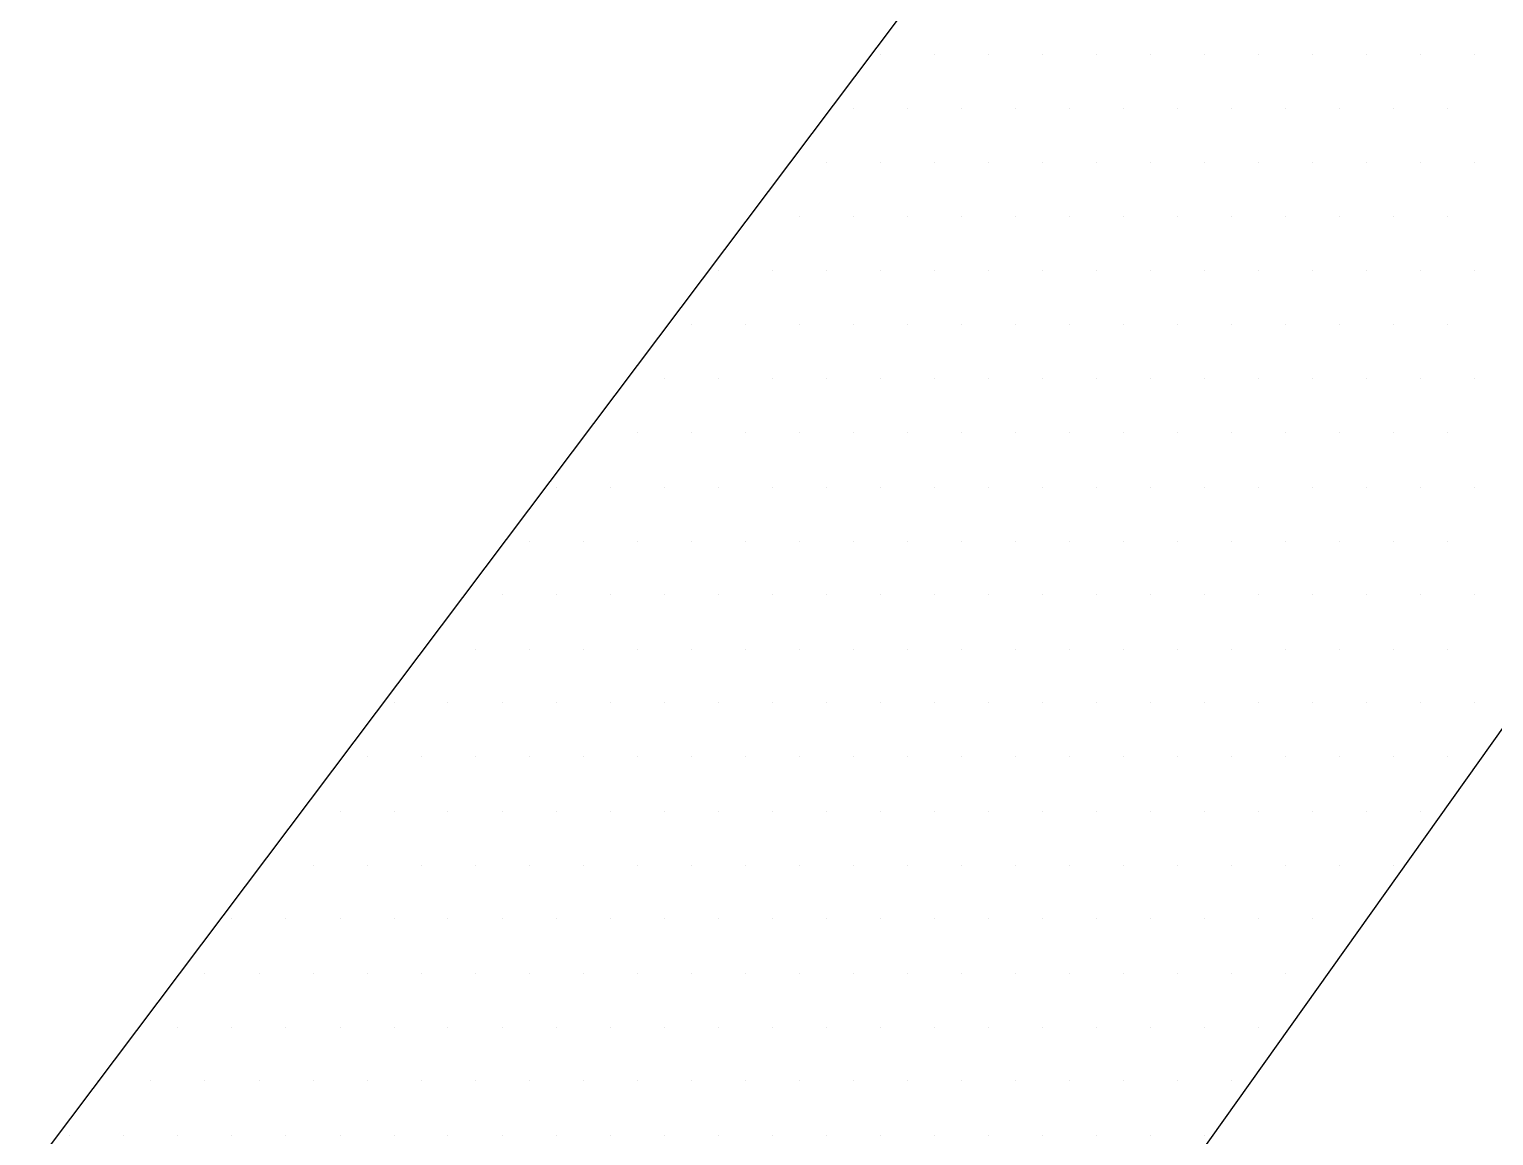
# Paper-space layout 'Layout1' of a CAD drawing. Extents: x -43 to 2298, y -18 to 768.
# Drawn here: x 374.303 to 376.788, y 422.07 to 423.948 of the extents above; entities that cross this region are included whole.
import ezdxf

# ---------------------------------------------------------------- set-up
doc = ezdxf.new("R2010")
doc.units = 0
doc.header["$LTSCALE"] = 2
doc.linetypes.add('CACHEX2', pattern=[0.75, 0.5, -0.25])
doc.layers.add('CARTOUCHE', color=7, linetype='Continuous')
doc.layers.add('LOGO', color=7, linetype='Continuous')

# ---------------------------------------------------------------- blocks, each defined once
blk = doc.blocks.new('A$C715108E3')
at = {"layer": 'LOGO', "color": 131}
for p, q in [((4.2745, -8.6529), (4.2745, -8.6529)), ((4.2906, -8.6529), (4.2906, -8.6529)), ((4.3827, -8.6529), (4.3827, -8.6529)), ((4.4739, -8.6529), (4.4739, -8.6529)), ((4.5659, -8.6529), (4.5659, -8.6529)), ((4.658, -8.6529), (4.658, -8.6529)), ((4.7492, -8.6529), (4.7492, -8.6529)), ((4.8413, -8.6529), (4.8413, -8.6529)), ((4.9329, -8.6529), (4.9329, -8.6529)), ((5.0242, -8.6529), (5.0242, -8.6529)), ((5.1164, -8.6529), (5.1164, -8.6529)), ((5.208, -8.6529), (5.208, -8.6529)), ((5.2993, -8.6529), (5.2993, -8.6529)), ((4.2054, -8.7443), (4.2054, -8.7443)), ((4.2445, -8.7443), (4.2445, -8.7443)), ((4.3364, -8.7443), (4.3364, -8.7443)), ((4.4282, -8.7443), (4.4282, -8.7443)), ((4.5202, -8.7443), (4.5202, -8.7443)), ((4.6115, -8.7443), (4.6115, -8.7443)), ((4.7035, -8.7443), (4.7035, -8.7443)), ((4.7952, -8.7443), (4.7952, -8.7443)), ((4.8868, -8.7443), (4.8868, -8.7443)), ((4.9788, -8.7443), (4.9788, -8.7443)), ((5.0705, -8.7443), (5.0705, -8.7443)), ((5.1621, -8.7443), (5.1621, -8.7443)), ((5.2538, -8.7443), (5.2538, -8.7443)), ((4.1362, -8.8356), (4.1362, -8.8356)), ((4.1988, -8.8356), (4.1988, -8.8356)), ((4.2906, -8.8356), (4.2906, -8.8356)), ((4.3827, -8.8356), (4.3827, -8.8356)), ((4.4739, -8.8356), (4.4739, -8.8356)), ((4.5659, -8.8356), (4.5659, -8.8356)), ((4.658, -8.8356), (4.658, -8.8356)), ((4.7492, -8.8356), (4.7492, -8.8356)), ((4.8413, -8.8356), (4.8413, -8.8356)), ((4.9329, -8.8356), (4.9329, -8.8356)), ((5.0242, -8.8356), (5.0242, -8.8356)), ((5.1164, -8.8356), (5.1164, -8.8356)), ((5.208, -8.8356), (5.208, -8.8356)), ((5.2993, -8.8356), (5.2993, -8.8356)), ((4.0672, -8.928), (4.0672, -8.928)), ((4.1531, -8.928), (4.1531, -8.928)), ((4.2445, -8.928), (4.2445, -8.928)), ((4.3364, -8.928), (4.3364, -8.928)), ((4.4282, -8.928), (4.4282, -8.928)), ((4.5202, -8.928), (4.5202, -8.928)), ((4.6115, -8.928), (4.6115, -8.928)), ((4.7035, -8.928), (4.7035, -8.928)), ((4.7952, -8.928), (4.7952, -8.928)), ((4.8868, -8.928), (4.8868, -8.928)), ((4.9788, -8.928), (4.9788, -8.928)), ((5.0705, -8.928), (5.0705, -8.928)), ((5.1621, -8.928), (5.1621, -8.928)), ((5.2538, -8.928), (5.2538, -8.928)), ((3.9983, -9.0196), (3.9983, -9.0196)), ((4.0155, -9.0196), (4.0155, -9.0196)), ((4.107, -9.0196), (4.107, -9.0196)), ((4.1988, -9.0196), (4.1988, -9.0196)), ((4.2906, -9.0196), (4.2906, -9.0196)), ((4.3827, -9.0196), (4.3827, -9.0196)), ((4.4739, -9.0196), (4.4739, -9.0196)), ((4.5659, -9.0196), (4.5659, -9.0196)), ((4.658, -9.0196), (4.658, -9.0196)), ((4.7492, -9.0196), (4.7492, -9.0196)), ((4.8413, -9.0196), (4.8413, -9.0196)), ((4.9329, -9.0196), (4.9329, -9.0196)), ((5.0242, -9.0196), (5.0242, -9.0196)), ((5.1164, -9.0196), (5.1164, -9.0196)), ((5.208, -9.0196), (5.208, -9.0196)), ((5.2993, -9.0196), (5.2993, -9.0196)), ((3.9289, -9.1109), (3.9289, -9.1109)), ((3.9694, -9.1109), (3.9694, -9.1109)), ((4.0612, -9.1109), (4.0612, -9.1109)), ((4.1531, -9.1109), (4.1531, -9.1109)), ((4.2445, -9.1109), (4.2445, -9.1109)), ((4.3364, -9.1109), (4.3364, -9.1109)), ((4.4282, -9.1109), (4.4282, -9.1109)), ((4.5202, -9.1109), (4.5202, -9.1109)), ((4.6115, -9.1109), (4.6115, -9.1109)), ((4.7035, -9.1109), (4.7035, -9.1109)), ((4.7952, -9.1109), (4.7952, -9.1109)), ((4.8868, -9.1109), (4.8868, -9.1109)), ((4.9788, -9.1109), (4.9788, -9.1109)), ((5.0705, -9.1109), (5.0705, -9.1109)), ((5.1621, -9.1109), (5.1621, -9.1109)), ((5.2538, -9.1109), (5.2538, -9.1109)), ((3.86, -9.2033), (3.86, -9.2033)), ((3.9237, -9.2033), (3.9237, -9.2033)), ((4.0155, -9.2033), (4.0155, -9.2033)), ((4.107, -9.2033), (4.107, -9.2033)), ((4.1988, -9.2033), (4.1988, -9.2033)), ((4.2906, -9.2033), (4.2906, -9.2033)), ((4.3827, -9.2033), (4.3827, -9.2033)), ((4.4739, -9.2033), (4.4739, -9.2033)), ((4.5659, -9.2033), (4.5659, -9.2033)), ((4.658, -9.2033), (4.658, -9.2033)), ((4.7492, -9.2033), (4.7492, -9.2033)), ((4.8413, -9.2033), (4.8413, -9.2033)), ((4.9329, -9.2033), (4.9329, -9.2033)), ((5.0242, -9.2033), (5.0242, -9.2033)), ((5.1164, -9.2033), (5.1164, -9.2033)), ((5.208, -9.2033), (5.208, -9.2033)), ((5.2993, -9.2033), (5.2993, -9.2033)), ((3.791, -9.2946), (3.791, -9.2946)), ((3.878, -9.2946), (3.878, -9.2946)), ((3.9694, -9.2946), (3.9694, -9.2946)), ((4.0612, -9.2946), (4.0612, -9.2946)), ((4.1531, -9.2946), (4.1531, -9.2946)), ((4.2445, -9.2946), (4.2445, -9.2946)), ((4.3364, -9.2946), (4.3364, -9.2946)), ((4.4282, -9.2946), (4.4282, -9.2946)), ((4.5202, -9.2946), (4.5202, -9.2946)), ((4.6115, -9.2946), (4.6115, -9.2946)), ((4.7035, -9.2946), (4.7035, -9.2946)), ((4.7952, -9.2946), (4.7952, -9.2946)), ((4.8868, -9.2946), (4.8868, -9.2946)), ((4.9788, -9.2946), (4.9788, -9.2946)), ((5.0705, -9.2946), (5.0705, -9.2946)), ((5.1621, -9.2946), (5.1621, -9.2946)), ((5.2538, -9.2946), (5.2538, -9.2946)), ((3.722, -9.387), (3.722, -9.387)), ((3.7404, -9.387), (3.7404, -9.387)), ((3.8317, -9.387), (3.8317, -9.387)), ((3.9237, -9.387), (3.9237, -9.387)), ((4.0155, -9.387), (4.0155, -9.387)), ((4.107, -9.387), (4.107, -9.387)), ((4.1988, -9.387), (4.1988, -9.387)), ((4.2906, -9.387), (4.2906, -9.387)), ((4.3827, -9.387), (4.3827, -9.387)), ((4.4739, -9.387), (4.4739, -9.387)), ((4.5659, -9.387), (4.5659, -9.387)), ((4.658, -9.387), (4.658, -9.387)), ((4.7492, -9.387), (4.7492, -9.387)), ((4.8413, -9.387), (4.8413, -9.387)), ((4.9329, -9.387), (4.9329, -9.387)), ((5.0242, -9.387), (5.0242, -9.387)), ((5.1164, -9.387), (5.1164, -9.387)), ((5.208, -9.387), (5.208, -9.387)), ((5.2993, -9.387), (5.2993, -9.387)), ((3.6527, -9.4786), (3.6527, -9.4786)), ((3.6943, -9.4786), (3.6943, -9.4786)), ((3.7861, -9.4786), (3.7861, -9.4786)), ((3.878, -9.4786), (3.878, -9.4786)), ((3.9694, -9.4786), (3.9694, -9.4786)), ((4.0612, -9.4786), (4.0612, -9.4786)), ((4.1531, -9.4786), (4.1531, -9.4786)), ((4.2445, -9.4786), (4.2445, -9.4786)), ((4.3364, -9.4786), (4.3364, -9.4786)), ((4.4282, -9.4786), (4.4282, -9.4786)), ((4.5202, -9.4786), (4.5202, -9.4786)), ((4.6115, -9.4786), (4.6115, -9.4786)), ((4.7035, -9.4786), (4.7035, -9.4786)), ((4.7952, -9.4786), (4.7952, -9.4786)), ((4.8868, -9.4786), (4.8868, -9.4786)), ((4.9788, -9.4786), (4.9788, -9.4786)), ((5.0705, -9.4786), (5.0705, -9.4786)), ((5.1621, -9.4786), (5.1621, -9.4786)), ((5.2538, -9.4786), (5.2538, -9.4786)), ((3.5837, -9.5699), (3.5837, -9.5699)), ((3.6486, -9.5699), (3.6486, -9.5699)), ((3.7404, -9.5699), (3.7404, -9.5699)), ((3.8317, -9.5699), (3.8317, -9.5699)), ((3.9237, -9.5699), (3.9237, -9.5699)), ((4.0155, -9.5699), (4.0155, -9.5699)), ((4.107, -9.5699), (4.107, -9.5699)), ((4.1988, -9.5699), (4.1988, -9.5699)), ((4.2906, -9.5699), (4.2906, -9.5699)), ((4.3827, -9.5699), (4.3827, -9.5699)), ((4.4739, -9.5699), (4.4739, -9.5699)), ((4.5659, -9.5699), (4.5659, -9.5699)), ((4.658, -9.5699), (4.658, -9.5699)), ((4.7492, -9.5699), (4.7492, -9.5699)), ((4.8413, -9.5699), (4.8413, -9.5699)), ((4.9329, -9.5699), (4.9329, -9.5699)), ((5.0242, -9.5699), (5.0242, -9.5699)), ((5.1164, -9.5699), (5.1164, -9.5699)), ((5.208, -9.5699), (5.208, -9.5699)), ((5.2993, -9.5699), (5.2993, -9.5699)), ((3.5147, -9.6623), (3.5147, -9.6623)), ((3.6028, -9.6623), (3.6028, -9.6623)), ((3.6943, -9.6623), (3.6943, -9.6623)), ((3.7861, -9.6623), (3.7861, -9.6623)), ((3.878, -9.6623), (3.878, -9.6623)), ((3.9694, -9.6623), (3.9694, -9.6623)), ((4.0612, -9.6623), (4.0612, -9.6623)), ((4.1531, -9.6623), (4.1531, -9.6623)), ((4.2445, -9.6623), (4.2445, -9.6623)), ((4.3364, -9.6623), (4.3364, -9.6623)), ((4.4282, -9.6623), (4.4282, -9.6623)), ((4.5202, -9.6623), (4.5202, -9.6623)), ((4.6115, -9.6623), (4.6115, -9.6623)), ((4.7035, -9.6623), (4.7035, -9.6623)), ((4.7952, -9.6623), (4.7952, -9.6623)), ((4.8868, -9.6623), (4.8868, -9.6623)), ((4.9788, -9.6623), (4.9788, -9.6623)), ((5.0705, -9.6623), (5.0705, -9.6623)), ((5.1621, -9.6623), (5.1621, -9.6623)), ((5.2538, -9.6623), (5.2538, -9.6623)), ((3.4458, -9.7535), (3.4458, -9.7535)), ((3.4653, -9.7535), (3.4653, -9.7535)), ((3.5564, -9.7535), (3.5564, -9.7535)), ((3.6486, -9.7535), (3.6486, -9.7535)), ((3.7404, -9.7535), (3.7404, -9.7535)), ((3.8317, -9.7535), (3.8317, -9.7535)), ((3.9237, -9.7535), (3.9237, -9.7535)), ((4.0155, -9.7535), (4.0155, -9.7535)), ((4.107, -9.7535), (4.107, -9.7535)), ((4.1988, -9.7535), (4.1988, -9.7535)), ((4.2906, -9.7535), (4.2906, -9.7535)), ((4.3827, -9.7535), (4.3827, -9.7535)), ((4.4739, -9.7535), (4.4739, -9.7535)), ((4.5659, -9.7535), (4.5659, -9.7535)), ((4.658, -9.7535), (4.658, -9.7535)), ((4.7492, -9.7535), (4.7492, -9.7535)), ((4.8413, -9.7535), (4.8413, -9.7535)), ((4.9329, -9.7535), (4.9329, -9.7535)), ((5.0242, -9.7535), (5.0242, -9.7535)), ((5.1164, -9.7535), (5.1164, -9.7535)), ((5.208, -9.7535), (5.208, -9.7535)), ((5.2993, -9.7535), (5.2993, -9.7535)), ((3.3764, -9.8452), (3.3764, -9.8452)), ((3.4192, -9.8452), (3.4192, -9.8452)), ((3.511, -9.8452), (3.511, -9.8452)), ((3.6028, -9.8452), (3.6028, -9.8452)), ((3.6943, -9.8452), (3.6943, -9.8452)), ((3.7861, -9.8452), (3.7861, -9.8452)), ((3.878, -9.8452), (3.878, -9.8452)), ((3.9694, -9.8452), (3.9694, -9.8452)), ((4.0612, -9.8452), (4.0612, -9.8452)), ((4.1531, -9.8452), (4.1531, -9.8452)), ((4.2445, -9.8452), (4.2445, -9.8452)), ((4.3364, -9.8452), (4.3364, -9.8452)), ((4.4282, -9.8452), (4.4282, -9.8452)), ((4.5202, -9.8452), (4.5202, -9.8452)), ((4.6115, -9.8452), (4.6115, -9.8452)), ((4.7035, -9.8452), (4.7035, -9.8452)), ((4.7952, -9.8452), (4.7952, -9.8452)), ((4.8868, -9.8452), (4.8868, -9.8452)), ((4.9788, -9.8452), (4.9788, -9.8452)), ((5.0705, -9.8452), (5.0705, -9.8452)), ((5.1621, -9.8452), (5.1621, -9.8452)), ((5.2538, -9.8452), (5.2538, -9.8452)), ((3.3075, -9.9374), (3.3075, -9.9374)), ((3.3734, -9.9374), (3.3734, -9.9374)), ((3.4653, -9.9374), (3.4653, -9.9374)), ((3.5564, -9.9374), (3.5564, -9.9374)), ((3.6486, -9.9374), (3.6486, -9.9374)), ((3.7404, -9.9374), (3.7404, -9.9374)), ((3.8317, -9.9374), (3.8317, -9.9374)), ((3.9237, -9.9374), (3.9237, -9.9374)), ((4.0155, -9.9374), (4.0155, -9.9374)), ((4.107, -9.9374), (4.107, -9.9374)), ((4.1988, -9.9374), (4.1988, -9.9374)), ((4.2906, -9.9374), (4.2906, -9.9374)), ((4.3827, -9.9374), (4.3827, -9.9374)), ((4.4739, -9.9374), (4.4739, -9.9374)), ((4.5659, -9.9374), (4.5659, -9.9374)), ((4.658, -9.9374), (4.658, -9.9374)), ((4.7492, -9.9374), (4.7492, -9.9374)), ((4.8413, -9.9374), (4.8413, -9.9374)), ((4.9329, -9.9374), (4.9329, -9.9374)), ((5.0242, -9.9374), (5.0242, -9.9374)), ((5.1164, -9.9374), (5.1164, -9.9374)), ((5.208, -9.9374), (5.208, -9.9374)), ((3.2385, -10.0289), (3.2385, -10.0289)), ((3.3277, -10.0289), (3.3277, -10.0289)), ((3.4192, -10.0289), (3.4192, -10.0289)), ((3.511, -10.0289), (3.511, -10.0289)), ((3.6028, -10.0289), (3.6028, -10.0289)), ((3.6943, -10.0289), (3.6943, -10.0289)), ((3.7861, -10.0289), (3.7861, -10.0289)), ((3.878, -10.0289), (3.878, -10.0289)), ((3.9694, -10.0289), (3.9694, -10.0289)), ((4.0612, -10.0289), (4.0612, -10.0289)), ((4.1531, -10.0289), (4.1531, -10.0289)), ((4.2445, -10.0289), (4.2445, -10.0289)), ((4.3364, -10.0289), (4.3364, -10.0289)), ((4.4282, -10.0289), (4.4282, -10.0289)), ((4.5202, -10.0289), (4.5202, -10.0289)), ((4.6115, -10.0289), (4.6115, -10.0289)), ((4.7035, -10.0289), (4.7035, -10.0289)), ((4.7952, -10.0289), (4.7952, -10.0289)), ((4.8868, -10.0289), (4.8868, -10.0289)), ((4.9788, -10.0289), (4.9788, -10.0289)), ((5.0705, -10.0289), (5.0705, -10.0289)), ((5.1621, -10.0289), (5.1621, -10.0289)), ((3.1693, -10.1203), (3.1693, -10.1203)), ((3.1894, -10.1203), (3.1894, -10.1203)), ((3.2814, -10.1203), (3.2814, -10.1203)), ((3.3734, -10.1203), (3.3734, -10.1203)), ((3.4653, -10.1203), (3.4653, -10.1203)), ((3.5564, -10.1203), (3.5564, -10.1203)), ((3.6486, -10.1203), (3.6486, -10.1203)), ((3.7404, -10.1203), (3.7404, -10.1203)), ((3.8317, -10.1203), (3.8317, -10.1203)), ((3.9237, -10.1203), (3.9237, -10.1203)), ((4.0155, -10.1203), (4.0155, -10.1203)), ((4.107, -10.1203), (4.107, -10.1203)), ((4.1988, -10.1203), (4.1988, -10.1203)), ((4.2906, -10.1203), (4.2906, -10.1203)), ((4.3827, -10.1203), (4.3827, -10.1203)), ((4.4739, -10.1203), (4.4739, -10.1203)), ((4.5659, -10.1203), (4.5659, -10.1203)), ((4.658, -10.1203), (4.658, -10.1203)), ((4.7492, -10.1203), (4.7492, -10.1203)), ((4.8413, -10.1203), (4.8413, -10.1203)), ((4.9329, -10.1203), (4.9329, -10.1203)), ((5.0242, -10.1203), (5.0242, -10.1203)), ((5.1164, -10.1203), (5.1164, -10.1203)), ((3.1002, -10.2125), (3.1002, -10.2125)), ((3.1439, -10.2125), (3.1439, -10.2125)), ((3.2359, -10.2125), (3.2359, -10.2125)), ((3.3277, -10.2125), (3.3277, -10.2125)), ((3.4192, -10.2125), (3.4192, -10.2125)), ((3.511, -10.2125), (3.511, -10.2125)), ((3.6028, -10.2125), (3.6028, -10.2125)), ((3.6943, -10.2125), (3.6943, -10.2125)), ((3.7861, -10.2125), (3.7861, -10.2125)), ((3.878, -10.2125), (3.878, -10.2125)), ((3.9694, -10.2125), (3.9694, -10.2125)), ((4.0612, -10.2125), (4.0612, -10.2125)), ((4.1531, -10.2125), (4.1531, -10.2125)), ((4.2445, -10.2125), (4.2445, -10.2125)), ((4.3364, -10.2125), (4.3364, -10.2125)), ((4.4282, -10.2125), (4.4282, -10.2125)), ((4.5202, -10.2125), (4.5202, -10.2125)), ((4.6115, -10.2125), (4.6115, -10.2125)), ((4.7035, -10.2125), (4.7035, -10.2125)), ((4.7952, -10.2125), (4.7952, -10.2125)), ((4.8868, -10.2125), (4.8868, -10.2125)), ((4.9788, -10.2125), (4.9788, -10.2125)), ((3.0314, -10.304), (3.0314, -10.304)), ((3.0983, -10.304), (3.0983, -10.304)), ((3.1894, -10.304), (3.1894, -10.304)), ((3.2814, -10.304), (3.2814, -10.304)), ((3.3734, -10.304), (3.3734, -10.304)), ((3.4653, -10.304), (3.4653, -10.304)), ((3.5564, -10.304), (3.5564, -10.304)), ((3.6486, -10.304), (3.6486, -10.304)), ((3.7404, -10.304), (3.7404, -10.304)), ((3.8317, -10.304), (3.8317, -10.304)), ((3.9237, -10.304), (3.9237, -10.304)), ((4.0155, -10.304), (4.0155, -10.304)), ((4.107, -10.304), (4.107, -10.304)), ((4.1988, -10.304), (4.1988, -10.304)), ((4.2906, -10.304), (4.2906, -10.304)), ((4.3827, -10.304), (4.3827, -10.304)), ((4.4739, -10.304), (4.4739, -10.304)), ((4.5659, -10.304), (4.5659, -10.304)), ((4.658, -10.304), (4.658, -10.304)), ((4.7492, -10.304), (4.7492, -10.304)), ((4.8413, -10.304), (4.8413, -10.304)), ((4.9329, -10.304), (4.9329, -10.304)), ((2.9623, -10.3952), (2.9623, -10.3952)), ((3.0518, -10.3952), (3.0518, -10.3952)), ((3.1439, -10.3952), (3.1439, -10.3952)), ((3.2359, -10.3952), (3.2359, -10.3952)), ((3.3277, -10.3952), (3.3277, -10.3952)), ((3.4192, -10.3952), (3.4192, -10.3952)), ((3.511, -10.3952), (3.511, -10.3952)), ((3.6028, -10.3952), (3.6028, -10.3952)), ((3.6943, -10.3952), (3.6943, -10.3952)), ((3.7861, -10.3952), (3.7861, -10.3952)), ((3.878, -10.3952), (3.878, -10.3952)), ((3.9694, -10.3952), (3.9694, -10.3952)), ((4.0612, -10.3952), (4.0612, -10.3952)), ((4.1531, -10.3952), (4.1531, -10.3952)), ((4.2445, -10.3952), (4.2445, -10.3952)), ((4.3364, -10.3952), (4.3364, -10.3952)), ((4.4282, -10.3952), (4.4282, -10.3952)), ((4.5202, -10.3952), (4.5202, -10.3952)), ((4.6115, -10.3952), (4.6115, -10.3952)), ((4.7035, -10.3952), (4.7035, -10.3952)), ((4.7952, -10.3952), (4.7952, -10.3952)), ((4.8868, -10.3952), (4.8868, -10.3952)), ((2.8929, -10.4876), (2.8929, -10.4876)), ((2.9143, -10.4876), (2.9143, -10.4876)), ((3.0063, -10.4876), (3.0063, -10.4876)), ((3.0983, -10.4876), (3.0983, -10.4876)), ((3.1894, -10.4876), (3.1894, -10.4876)), ((3.2814, -10.4876), (3.2814, -10.4876)), ((3.3734, -10.4876), (3.3734, -10.4876)), ((3.4653, -10.4876), (3.4653, -10.4876)), ((3.5564, -10.4876), (3.5564, -10.4876)), ((3.6486, -10.4876), (3.6486, -10.4876)), ((3.7404, -10.4876), (3.7404, -10.4876)), ((3.8317, -10.4876), (3.8317, -10.4876)), ((3.9237, -10.4876), (3.9237, -10.4876)), ((4.0155, -10.4876), (4.0155, -10.4876)), ((4.107, -10.4876), (4.107, -10.4876)), ((4.1988, -10.4876), (4.1988, -10.4876)), ((4.2906, -10.4876), (4.2906, -10.4876)), ((4.3827, -10.4876), (4.3827, -10.4876)), ((4.4739, -10.4876), (4.4739, -10.4876)), ((4.5659, -10.4876), (4.5659, -10.4876)), ((4.658, -10.4876), (4.658, -10.4876)), ((4.7492, -10.4876), (4.7492, -10.4876)), ((4.8413, -10.4876), (4.8413, -10.4876))]:
    blk.add_line(p, q, dxfattribs=at)
blk.add_lwpolyline([(0.2166, -18.8242), (-0.4061, -17.3082), (1.2857, -17.5115), (0.9202, -16.4826), (-0.461, -13.5406), (1.4536, -13.7453), (4.032, -19.4344), (5.206, -17.903), (3.3935, -13.9486), (6.3293, -14.2803), (6.4311, -12.6478), (3.5725, -12.29), (6.1505, -8.6671), (5.6155, -6.8715), (1.6586, -12.1279), (-1.9407, -12.0256)], dxfattribs=at)
blk = doc.blocks.new('A$C581E6685')
at = {"layer": 'LOGO', "color": 32, "linetype": 'CACHEX2', "ltscale": 1.5}
blk.add_ellipse((-38.0538, 23.8138), major_axis=(-19.0311, -3.534), ratio=0.590567, dxfattribs=at)
at = {"layer": 'LOGO', "color": 32}
blk.add_ellipse((-37.6144, 23.8499), major_axis=(-13.5768, -4.2839), ratio=0.791971, dxfattribs=at)
at = {"layer": 'CARTOUCHE'}
blk.add_blockref('A$C715108E3', (-31.6739, 36.3189), dxfattribs=at)

psp = doc.layouts.get("Layout1")

# ---------------------------------------------------------------- block references
at = {"layer": 'LOGO'}
psp.add_blockref('A$C581E6685', (403.1308, 396.2391), dxfattribs=at)

doc.saveas('drawing.dxf')
